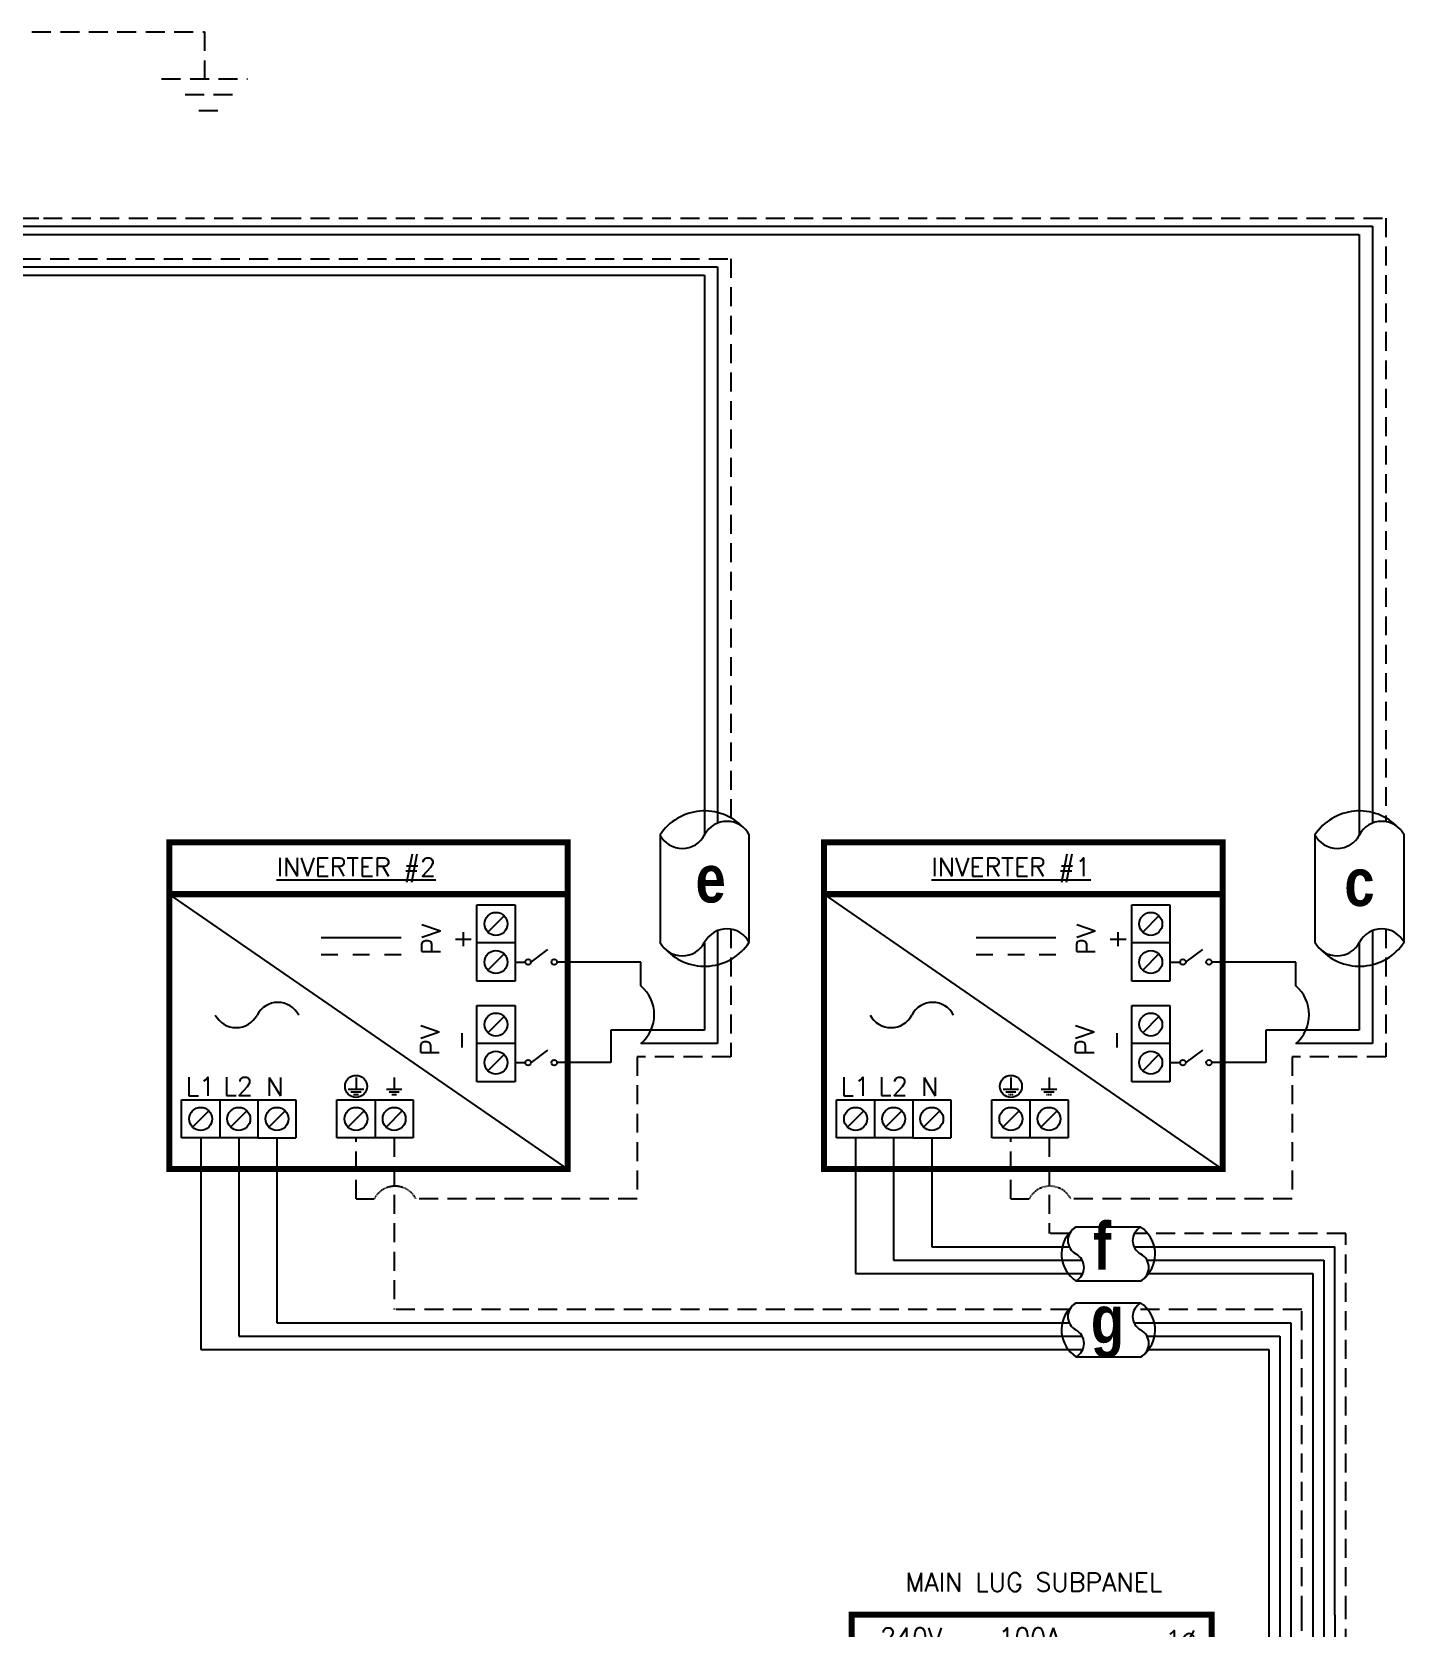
# Model space of a CAD drawing. Header units: feet. Extents: x 9873 to 10655, y 14552 to 15110.
# Drawn here: x 10383.9 to 10655.1, y 14789.4 to 15105.1 of the extents above; entities that cross this region are included whole.
import ezdxf

# ---------------------------------------------------------------- set-up
doc = ezdxf.new("R2010")
doc.units = ezdxf.units.FT
doc.header["$MEASUREMENT"] = 0
doc.linetypes.add('HIDDEN', pattern=[0.375, 0.25, -0.125])
for name, color, linetype in [('ONE LINE BLOCKS', 7, 'Continuous'), ('TABLES', 7, 'Continuous'), ('TEXT', 7, 'Continuous'), ('Z - TITLEBLOCK TXT', 7, 'Continuous')]:
    doc.layers.add(name, color=color, linetype=linetype)
doc.styles.add('ONE LINE TXT', font='techb___.ttf')
doc.styles.get("Standard").update_dxf_attribs({"font": 'simplex.shx'})

# ---------------------------------------------------------------- blocks, each defined once
blk = doc.blocks.new('*U13')
at = {"layer": 'ONE LINE BLOCKS', "linetype": 'Continuous'}
h = blk.add_hatch(color=1, dxfattribs=at)
h.dxf.hatch_style = 1
edge = h.paths.add_edge_path()
edge.add_arc((52.27, 61.39), 0.291, 0, 360)
h = blk.add_hatch(color=1, dxfattribs=at)
h.dxf.hatch_style = 1
edge = h.paths.add_edge_path()
edge.add_arc((58.94, 61.39), 0.291, 0, 360)
h = blk.add_hatch(color=1, dxfattribs=at)
h.dxf.hatch_style = 1
edge = h.paths.add_edge_path()
edge.add_arc((52.27, 58.01), 0.291, 0, 360)
h = blk.add_hatch(color=1, dxfattribs=at)
h.dxf.hatch_style = 1
edge = h.paths.add_edge_path()
edge.add_arc((58.94, 58.01), 0.291, 0, 360)
h = blk.add_hatch(color=1, dxfattribs=at)
h.dxf.hatch_style = 1
edge = h.paths.add_edge_path()
edge.add_arc((52.27, 46.83), 0.291, 0, 360)
h = blk.add_hatch(color=1, dxfattribs=at)
h.dxf.hatch_style = 1
edge = h.paths.add_edge_path()
edge.add_arc((58.94, 46.83), 0.291, 0, 360)
h = blk.add_hatch(color=1, dxfattribs=at)
h.dxf.hatch_style = 1
edge = h.paths.add_edge_path()
edge.add_arc((52.27, 43.45), 0.291, 0, 360)
h = blk.add_hatch(color=1, dxfattribs=at)
h.dxf.hatch_style = 1
edge = h.paths.add_edge_path()
edge.add_arc((58.94, 43.45), 0.291, 0, 360)
at = {"color": 7, "linetype": 'Continuous'}
for p, q in [((102.48, 74.03), (102.48, 61.39)), ((111.18, 74.03), (111.18, 46.83)), ((48.07, 61.39), (39.41, 61.39)), ((39.41, 61.39), (39.41, 46.83)), ((102.48, 61.39), (63.14, 61.39)), ((29, 46.83), (13.32, 46.83)), ((13.32, 46.83), (13.32, 9.66)), ((48.07, 46.83), (37.24, 46.83)), ((111.18, 46.83), (63.14, 46.83)), ((13.32, 9.66), (0, 9.66))]:
    blk.add_line(p, q, dxfattribs=at)
at = {"color": 10, "linetype": 'Continuous'}
for p, q in [((104.66, 74.03), (104.66, 58.01)), ((113.36, 74.03), (113.36, 43.45)), ((33.12, 43.45), (33.12, 58.01)), ((35.29, 58.01), (33.12, 58.01)), ((43.53, 58.01), (48.07, 58.01)), ((104.66, 58.01), (63.14, 58.01)), ((33.12, 43.45), (16.61, 43.45)), ((16.61, 6.49), (16.61, 43.45)), ((33.12, 43.45), (48.07, 43.45)), ((113.36, 43.45), (63.14, 43.45)), ((16.61, 6.49), (0, 6.49))]:
    blk.add_line(p, q, dxfattribs=at)
at = {"color": 253, "linetype": 'Continuous'}
for p, q in [((106.83, 74.03), (106.83, 48.32)), ((115.53, 74.03), (115.53, 28.42)), ((106.83, 39.76), (106.83, 32.77)), ((106.83, 32.77), (89.53, 32.77)), ((115.53, 28.42), (89.53, 28.42)), ((101.87, 11.02), (89.53, 11.02)), ((101.87, 5), (101.87, 11.02)), ((13.32, 3.45), (0, 3.45)), ((13.32, -3.56), (13.32, 3.45)), ((101.87, -3.56), (13.32, -3.56))]:
    blk.add_line(p, q, dxfattribs=at)
at = {"color": 10, "linetype": 'Continuous'}
blk.add_arc((39.41, 55.85), 4.65, 27.6639, 152.3361, dxfattribs=at)
at = {"color": 7, "linetype": 'Continuous'}
blk.add_arc((33.12, 44.67), 4.65, 27.6639, 152.3361, dxfattribs=at)
at = {"color": 253, "linetype": 'Continuous'}
for centre in [(110.41, 44.04), (105.44, 0.72)]:
    blk.add_arc(centre, 5.58, 129.9215, 230.0785, dxfattribs=at)
at = {"layer": 'ONE LINE BLOCKS', "lineweight": 50}
blk.add_line((20.02, 65.33), (91.19, 65.33), dxfattribs=at)
at = {"layer": 'ONE LINE BLOCKS', "lineweight": 50, "const_width": 1.19}
blk.add_lwpolyline([(20.02, 6.67), (20.02, 74.03), (91.19, 74.03), (91.19, 6.67)], close=True, dxfattribs=at)
at = {"layer": 'TEXT', "color": 92, "linetype": 'HIDDEN', "ltscale": 15}
for p, q in [((109.01, 48.32), (109.01, 74.03)), ((117.71, 0), (117.71, 74.03)), ((109.01, 32.7), (109.01, 39.76)), ((109.01, 2.18), (109.01, 24.14)), ((26.29, 19.65), (57.58, 19.65)), ((57.58, 2.18), (57.58, 19.65)), ((26.29, 15.3), (55.38, 15.3)), ((55.38, 0), (55.38, 15.3)), ((34.13, 10.94), (26.29, 10.94)), ((34.13, 0), (34.13, 10.94)), ((9.01, 0), (0, 0)), ((34.13, 0), (17.25, 0)), ((55.38, 0), (117.71, 0)), ((57.58, 2.18), (109.01, 2.18))]:
    blk.add_line(p, q, dxfattribs=at)
at = {"layer": 'TEXT', "color": 92, "linetype": 'HIDDEN', "flags": 128}
for points in [[(29.4, 34.92), (29.4, 31.42)], [(27.06, 31.42), (31.74, 31.42)], [(30.93, 30.55), (27.87, 30.55)], [(30.12, 29.68), (28.68, 29.68)]]:
    blk.add_lwpolyline(points, dxfattribs=at)
at = {"layer": 'TEXT', "color": 92, "linetype": 'Continuous', "ltscale": 4}
for centre in [(112.48, 44.04), (112.48, 28.42)]:
    blk.add_arc(centre, 5.51, 129.059, 230.941, dxfattribs=at)
at = {"layer": 'TEXT', "color": 92, "linetype": 'HIDDEN', "ltscale": 0.3}
blk.add_arc((13.13, -2.16), 4.65, 27.6639, 152.3361, dxfattribs=at)
at = {"layer": 'Z - TITLEBLOCK TXT', "color": 1, "linetype": 'Continuous'}
for p, q in [((21.75, 8.35), (21.75, 35.29)), ((21.75, 35.29), (26.29, 35.29)), ((26.29, 35.29), (26.29, 8.35)), ((84.99, 8.42), (84.99, 35.37)), ((84.99, 35.37), (89.53, 35.37)), ((89.53, 35.37), (89.53, 8.42)), ((26.29, 8.35), (21.75, 8.35)), ((89.53, 8.42), (84.99, 8.42))]:
    blk.add_line(p, q, dxfattribs=at)
at = {"layer": 'Z - TITLEBLOCK TXT', "color": 4, "linetype": 'Continuous'}
for p, q in [((24.81, 33.48), (23.24, 31.91)), ((88.04, 33.56), (86.47, 31.98)), ((24.81, 29.13), (23.24, 27.56)), ((88.04, 29.2), (86.47, 27.63)), ((24.81, 24.78), (23.24, 23.21)), ((88.04, 24.85), (86.47, 23.28)), ((24.81, 20.43), (23.24, 18.86)), ((88.04, 20.5), (86.47, 18.93)), ((24.81, 16.08), (23.24, 14.51)), ((88.04, 16.15), (86.47, 14.58)), ((24.81, 11.73), (23.24, 10.16)), ((88.04, 11.8), (86.47, 10.23))]:
    blk.add_line(p, q, dxfattribs=at)
at = {"layer": 'Z - TITLEBLOCK TXT', "color": 1, "linetype": 'Continuous', "flags": 128}
for points in [[(48.07, 61.39), (52.27, 61.39)], [(48.07, 61.39), (52.27, 61.39)], [(58.94, 61.39), (63.14, 61.39)], [(48.07, 58.01), (52.27, 58.01)], [(48.07, 58.01), (52.27, 58.01)], [(58.94, 58.01), (63.14, 58.01)], [(48.07, 46.83), (52.27, 46.83)], [(48.07, 46.83), (52.27, 46.83)], [(58.94, 46.83), (63.14, 46.83)], [(48.07, 43.45), (52.27, 43.45)], [(48.07, 43.45), (52.27, 43.45)], [(58.94, 43.45), (63.14, 43.45)]]:
    blk.add_lwpolyline(points, dxfattribs=at)
at = {"layer": 'Z - TITLEBLOCK TXT', "color": 1, "linetype": 'Continuous'}
for centre in [(52.27, 61.39), (58.94, 61.39), (52.27, 58.01), (58.94, 58.01), (52.27, 46.83), (58.94, 46.83), (52.27, 43.45), (58.94, 43.45)]:
    blk.add_circle(centre, 0.291, dxfattribs=at)
at = {"layer": 'Z - TITLEBLOCK TXT', "color": 4, "linetype": 'Continuous'}
for centre in [(24.02, 32.7), (87.26, 32.77), (24.02, 28.35), (87.26, 28.42), (24.02, 24), (87.26, 24.07), (24.02, 19.65), (87.26, 19.72), (24.02, 15.3), (87.26, 15.37), (24.02, 10.94), (87.26, 11.02)]:
    blk.add_circle(centre, 1.11, dxfattribs=at)
at = {"layer": 'Z - TITLEBLOCK TXT', "color": 1, "linetype": 'Continuous'}
for centre in [(55.6, 60.19), (55.6, 56.81), (55.6, 45.63), (55.6, 42.25)]:
    blk.add_arc(centre, 3.93, 40.3392, 139.6608, dxfattribs=at)
at = {"layer": 'TABLES', "color": 1, "linetype": 'Continuous'}
for p in [(47.57, 52.77), (47.57, 38.21)]:
    blk.add_text('2p##A', height=3.658, dxfattribs=at).set_placement(p)
at = {"layer": 'TABLES', "color": 4, "linetype": 'Continuous'}
blk.add_text('ISOLATED NEUTRAL', height=1.8743, rotation=90, dxfattribs=at).set_placement((84.33, 8.78))
at = {"layer": 'TEXT', "color": 1, "attachment_point": 5}
for s, width, gutter_width, insert, char_height in [('MAIN LUG SUBPANEL ', 62.3984, 7.17, (56.06, 80.46), 3.6576), ('240V', 0.1481, 0.75, (31.81, 69.58), 3.658), ('100A', 0.1481, 0.75, (55.19, 69.58), 3.658), ('1∅', 0.1481, 0.75, (85.17, 69.07), 3.658)]:
    blk.add_mtext_dynamic_manual_height_columns(s, width=width, gutter_width=gutter_width, heights=[0], dxfattribs=dict(at, insert=insert, char_height=char_height))

msp = doc.modelspace()

# ---------------------------------------------------------------- linework, layer by layer
at = {"color": 7, "linetype": 'Continuous'}
for p, q in [((10357.45, 15066.63), (10385.96, 15066.63)), ((10385.96, 15066.63), (10433.36, 15066.63)), ((10433.36, 15066.63), (10648.88, 15066.63)), ((10648.88, 15066.63), (10648.88, 14948.59)), ((10433.36, 15058.59), (10519.45, 15058.59)), ((10519.45, 15058.59), (10519.45, 14948.59)), ((10508.07, 14946.28), (10508.07, 14925.03)), ((10525.69, 14925.03), (10525.69, 14946.28)), ((10637.5, 14946.28), (10637.5, 14925.03)), ((10655.13, 14925.03), (10655.13, 14946.28)), ((10519.45, 14927.35), (10519.45, 14905.01)), ((10648.88, 14927.35), (10648.88, 14905.01)), ((10504.28, 14921.13), (10487.69, 14921.13)), ((10504.28, 14916.41), (10504.28, 14921.13)), ((10633.71, 14921.13), (10617.12, 14921.13)), ((10633.71, 14916.41), (10633.71, 14921.13)), ((10519.45, 14905.01), (10504.28, 14905.01)), ((10648.88, 14905.01), (10633.71, 14905.01)), ((10417.28, 14886.34), (10417.28, 14844.52)), ((10546.71, 14886.34), (10546.71, 14859.55)), ((10603.09, 14868.71), (10590.27, 14868.71)), ((10546.71, 14859.55), (10591.64, 14859.55)), ((10590.27, 14858.07), (10603.09, 14858.07)), ((10604.45, 14859.55), (10637.08, 14859.55)), ((10637.08, 14859.55), (10637.08, 14792.06)), ((10603.09, 14853.68), (10590.27, 14853.68)), ((10417.28, 14844.52), (10591.64, 14844.52)), ((10590.27, 14843.05), (10603.09, 14843.05)), ((10604.45, 14844.52), (10628.38, 14844.52)), ((10628.38, 14844.52), (10628.38, 14792.06))]:
    msp.add_line(p, q, dxfattribs=at)
at = {"color": 253, "linetype": 'Continuous'}
for p, q in [((10357.45, 15065.02), (10385.11, 15065.02)), ((10385.11, 15065.02), (10433.36, 15065.02)), ((10433.36, 15065.02), (10646.26, 15065.02)), ((10646.26, 15065.02), (10646.26, 14946.18)), ((10380.85, 15056.98), (10433.36, 15056.98)), ((10433.36, 15056.98), (10516.83, 15056.98)), ((10516.83, 15056.98), (10516.83, 14946.18)), ((10516.83, 14924.93), (10516.83, 14907.63)), ((10646.26, 14924.93), (10646.26, 14907.63)), ((10516.83, 14907.63), (10498.37, 14907.63)), ((10498.37, 14907.63), (10498.37, 14901.24)), ((10646.26, 14907.63), (10627.8, 14907.63)), ((10627.8, 14907.63), (10627.8, 14901.24)), ((10498.37, 14901.24), (10487.69, 14901.24)), ((10627.8, 14901.24), (10617.12, 14901.24)), ((10432.35, 14886.34), (10432.35, 14849.78)), ((10561.78, 14886.34), (10561.78, 14864.81)), ((10561.78, 14864.81), (10588.93, 14864.81)), ((10601.75, 14864.81), (10641.43, 14864.81)), ((10641.43, 14792.06), (10641.43, 14864.81)), ((10432.35, 14849.78), (10588.93, 14849.78)), ((10601.75, 14849.78), (10632.73, 14849.78)), ((10632.73, 14849.78), (10632.73, 14792.06))]:
    msp.add_line(p, q, dxfattribs=at)
msp.add_line((10381.06, 15058.59), (10433.36, 15058.59))
at = {"color": 10, "linetype": 'Continuous'}
for p, q in [((10424.81, 14886.34), (10424.81, 14847.15)), ((10554.24, 14886.34), (10554.24, 14862.18)), ((10554.24, 14862.18), (10591.51, 14862.18)), ((10604.32, 14862.18), (10639.26, 14862.18)), ((10639.26, 14862.18), (10639.26, 14792.06)), ((10424.81, 14847.15), (10591.51, 14847.15)), ((10604.32, 14847.15), (10630.56, 14847.15)), ((10630.56, 14847.15), (10630.56, 14792.06))]:
    msp.add_line(p, q, dxfattribs=at)
at = {"color": 7, "linetype": 'Continuous'}
for centre, radius, start, end in [((10516.88, 14940.43), 10.58, 43.9732, 146.4265), ((10646.31, 14940.43), 10.58, 43.9732, 146.4265), ((10516.88, 14930.88), 10.58, 223.9732, 326.4265), ((10646.31, 14930.88), 10.58, 223.9732, 326.4265), ((10593.8, 14863.39), 6.38, 133.9732, 236.4265), ((10599.56, 14863.39), 6.38, 313.9732, 56.4265), ((10593.8, 14848.37), 6.38, 133.9732, 236.4265), ((10599.56, 14848.37), 6.38, 313.9732, 56.4265)]:
    msp.add_arc(centre, radius, start, end, dxfattribs=at)
at = {"layer": 'ONE LINE BLOCKS', "lineweight": 50, "const_width": 1.19}
for points in [[(10411.06, 14880.18), (10411.06, 14944.83), (10489.83, 14944.83), (10489.83, 14880.18)], [(10411.06, 14934.55), (10411.06, 14944.83), (10489.83, 14944.83), (10489.83, 14934.55)], [(10540.49, 14880.18), (10540.49, 14944.83), (10619.26, 14944.83), (10619.26, 14880.18)], [(10540.49, 14934.55), (10540.49, 14944.83), (10619.26, 14944.83), (10619.26, 14934.55)]]:
    msp.add_lwpolyline(points, close=True, dxfattribs=at)
at = {"layer": 'TEXT', "color": 92, "linetype": 'HIDDEN', "ltscale": 15}
for p, q in [((10383.92, 15105.07), (10418.04, 15105.07)), ((10418.04, 15105.07), (10418.04, 15095.78)), ((10364.69, 15068.24), (10386.18, 15068.24)), ((10386.18, 15068.24), (10433.36, 15068.24)), ((10433.36, 15068.24), (10651.5, 15068.24)), ((10651.5, 15068.24), (10651.5, 14948.88)), ((10381.88, 15060.2), (10433.36, 15060.2)), ((10433.36, 15060.2), (10522.07, 15060.2)), ((10522.07, 15060.2), (10522.07, 14948.88)), ((10522.07, 14927.64), (10522.07, 14902.39)), ((10651.5, 14927.64), (10651.5, 14902.39)), ((10522.07, 14902.39), (10503.56, 14902.39)), ((10503.56, 14902.39), (10503.56, 14874.31)), ((10651.5, 14902.39), (10632.99, 14902.39)), ((10632.99, 14902.39), (10632.99, 14874.31)), ((10447.98, 14874.31), (10447.98, 14886.34)), ((10455.52, 14886.34), (10455.52, 14852.41)), ((10577.42, 14874.31), (10577.42, 14886.34)), ((10584.95, 14886.34), (10584.95, 14867.44)), ((10447.98, 14874.31), (10451.59, 14874.31)), ((10503.56, 14874.31), (10459.82, 14874.31)), ((10577.42, 14874.31), (10581.02, 14874.31)), ((10632.99, 14874.31), (10589.26, 14874.31)), ((10589.01, 14867.44), (10584.95, 14867.44)), ((10643.61, 14867.44), (10601.82, 14867.44)), ((10643.61, 14792.06), (10643.61, 14867.44)), ((10589.01, 14852.41), (10455.52, 14852.41)), ((10634.91, 14852.41), (10601.82, 14852.41)), ((10634.91, 14792.06), (10634.91, 14852.41))]:
    msp.add_line(p, q, dxfattribs=at)
at = {"layer": 'TEXT', "color": 92, "linetype": 'HIDDEN', "ltscale": 15, "flags": 128}
for points in [[(10409.55, 15095.78), (10426.52, 15095.78)], [(10423.58, 15092.63), (10412.49, 15092.63)], [(10420.64, 15089.49), (10415.43, 15089.49)]]:
    msp.add_lwpolyline(points, dxfattribs=at)
at = {"layer": 'TEXT', "color": 92, "linetype": 'Continuous', "flags": 128}
for points in [[(10446.45, 14895.99), (10449.52, 14895.99)], [(10447.98, 14898.29), (10447.98, 14895.99)], [(10453.98, 14895.99), (10457.05, 14895.99)], [(10455.52, 14898.29), (10455.52, 14895.99)], [(10575.88, 14895.99), (10578.95, 14895.99)], [(10577.42, 14898.29), (10577.41, 14895.99)], [(10583.41, 14895.99), (10586.48, 14895.99)], [(10584.95, 14898.29), (10584.95, 14895.99)], [(10448.99, 14895.42), (10446.98, 14895.42)], [(10448.45, 14894.85), (10447.51, 14894.85)], [(10456.52, 14895.42), (10454.51, 14895.42)], [(10455.99, 14894.85), (10455.05, 14894.85)], [(10578.42, 14895.42), (10576.41, 14895.42)], [(10585.95, 14895.42), (10583.94, 14895.42)]]:
    msp.add_lwpolyline(points, dxfattribs=at)
at = {"layer": 'TEXT', "color": 92, "linetype": 'HIDDEN', "flags": 128}
for points in [[(10577.89, 14894.85), (10576.94, 14894.85)], [(10585.42, 14894.85), (10584.48, 14894.85)]]:
    msp.add_lwpolyline(points, dxfattribs=at)
at = {"layer": 'TEXT', "color": 92, "linetype": 'Continuous'}
for centre in [(10447.98, 14896.54), (10577.42, 14896.54)]:
    msp.add_circle(centre, 2.17, dxfattribs=at)
at = {"layer": 'TEXT', "color": 92, "linetype": 'HIDDEN', "ltscale": 0.3}
for centre in [(10455.7, 14872.15), (10585.14, 14872.15)]:
    msp.add_arc(centre, 4.65, 27.6639, 152.3361, dxfattribs=at)
at = {"layer": 'Z - TITLEBLOCK TXT', "color": 7, "linetype": 'Continuous'}
for p, q in [((10489.83, 14880.18), (10411.06, 14934.55)), ((10619.26, 14880.18), (10540.49, 14934.55)), ((10456.88, 14925.94), (10441.12, 14925.94)), ((10586.31, 14925.94), (10570.55, 14925.94)), ((10444.41, 14922.53), (10441.12, 14922.53)), ((10450.65, 14922.53), (10447.35, 14922.53)), ((10456.88, 14922.53), (10453.59, 14922.53)), ((10573.84, 14922.53), (10570.55, 14922.53)), ((10580.08, 14922.53), (10576.78, 14922.53)), ((10586.31, 14922.53), (10583.02, 14922.53))]:
    msp.add_line(p, q, dxfattribs=at)
at = {"layer": 'Z - TITLEBLOCK TXT', "color": 1, "linetype": 'Continuous'}
for p, q in [((10471.88, 14917.36), (10471.88, 14932.43)), ((10471.88, 14932.43), (10479.41, 14932.43)), ((10471.88, 14917.36), (10471.88, 14932.43)), ((10479.41, 14932.43), (10479.41, 14917.36)), ((10479.41, 14932.43), (10479.41, 14924.9)), ((10601.31, 14917.36), (10601.31, 14932.43)), ((10601.31, 14932.43), (10608.84, 14932.43)), ((10601.31, 14917.36), (10601.31, 14932.43)), ((10608.84, 14932.43), (10608.84, 14917.36)), ((10608.84, 14932.43), (10608.84, 14924.9)), ((10479.41, 14924.9), (10471.88, 14924.9)), ((10608.84, 14924.9), (10601.31, 14924.9)), ((10479.41, 14921.13), (10481.45, 14921.13)), ((10485.84, 14923.59), (10482.58, 14921.15)), ((10608.84, 14921.13), (10610.88, 14921.13)), ((10615.27, 14923.59), (10612.01, 14921.15)), ((10479.41, 14917.36), (10471.88, 14917.36)), ((10608.84, 14917.36), (10601.31, 14917.36)), ((10471.88, 14897.47), (10471.88, 14912.54)), ((10471.88, 14912.54), (10479.41, 14912.54)), ((10479.41, 14912.54), (10479.41, 14905)), ((10601.31, 14897.47), (10601.31, 14912.54)), ((10601.31, 14912.54), (10608.84, 14912.54)), ((10608.84, 14912.54), (10608.84, 14905)), ((10479.41, 14905), (10471.88, 14905)), ((10479.41, 14905), (10479.41, 14897.47)), ((10485.84, 14903.7), (10482.58, 14901.25)), ((10608.84, 14905), (10601.31, 14905)), ((10608.84, 14905), (10608.84, 14897.47)), ((10615.27, 14903.7), (10612.01, 14901.25)), ((10479.41, 14901.24), (10481.45, 14901.24)), ((10608.84, 14901.24), (10610.88, 14901.24)), ((10479.41, 14897.47), (10471.88, 14897.47)), ((10608.84, 14897.47), (10601.31, 14897.47)), ((10413.51, 14893.88), (10428.58, 14893.88)), ((10413.51, 14886.34), (10413.51, 14893.88)), ((10413.51, 14893.88), (10421.04, 14893.88)), ((10421.04, 14893.88), (10421.04, 14886.34)), ((10428.58, 14893.88), (10428.58, 14886.34)), ((10428.58, 14893.88), (10436.11, 14893.88)), ((10436.11, 14893.88), (10436.11, 14886.34)), ((10444.22, 14893.88), (10459.29, 14893.88)), ((10444.22, 14886.34), (10444.22, 14893.88)), ((10444.22, 14893.88), (10451.75, 14893.88)), ((10451.75, 14893.88), (10451.75, 14886.34)), ((10459.29, 14893.88), (10459.29, 14886.34)), ((10542.94, 14893.88), (10558.01, 14893.88)), ((10542.94, 14886.34), (10542.94, 14893.88)), ((10542.94, 14893.88), (10550.48, 14893.88)), ((10550.48, 14893.88), (10550.48, 14886.34)), ((10558.01, 14893.88), (10558.01, 14886.34)), ((10558.01, 14893.88), (10565.54, 14893.88)), ((10565.54, 14893.88), (10565.54, 14886.34)), ((10573.65, 14893.88), (10588.72, 14893.88)), ((10573.65, 14886.34), (10573.65, 14893.88)), ((10573.65, 14893.88), (10581.18, 14893.88)), ((10581.18, 14893.88), (10581.18, 14886.34)), ((10588.72, 14893.88), (10588.72, 14886.34)), ((10428.58, 14886.34), (10413.51, 14886.34)), ((10428.58, 14886.34), (10436.11, 14886.34)), ((10459.29, 14886.34), (10444.22, 14886.34)), ((10558.01, 14886.34), (10542.94, 14886.34)), ((10558.01, 14886.34), (10565.54, 14886.34)), ((10588.72, 14886.34), (10573.65, 14886.34))]:
    msp.add_line(p, q, dxfattribs=at)
at = {"layer": 'Z - TITLEBLOCK TXT', "color": 4, "linetype": 'Continuous'}
for p, q in [((10477.25, 14930.27), (10474.04, 14927.06)), ((10606.68, 14930.27), (10603.47, 14927.06)), ((10477.25, 14922.74), (10474.04, 14919.53)), ((10606.68, 14922.74), (10603.47, 14919.53)), ((10477.25, 14910.38), (10474.04, 14907.16)), ((10606.68, 14910.38), (10603.47, 14907.16)), ((10477.25, 14902.84), (10474.04, 14899.63)), ((10606.68, 14902.84), (10603.47, 14899.63)), ((10418.88, 14891.72), (10415.67, 14888.5)), ((10426.42, 14891.72), (10423.2, 14888.5)), ((10433.95, 14891.72), (10430.74, 14888.5)), ((10449.59, 14891.72), (10446.38, 14888.5)), ((10457.13, 14891.72), (10453.91, 14888.5)), ((10548.32, 14891.72), (10545.1, 14888.5)), ((10555.85, 14891.72), (10552.64, 14888.5)), ((10563.38, 14891.72), (10560.17, 14888.5)), ((10579.02, 14891.72), (10575.81, 14888.5)), ((10586.56, 14891.72), (10583.34, 14888.5))]:
    msp.add_line(p, q, dxfattribs=at)
for centre in [(10475.64, 14928.67), (10605.07, 14928.67), (10475.64, 14921.13), (10605.07, 14921.13), (10475.64, 14908.77), (10605.07, 14908.77), (10475.64, 14901.24), (10605.07, 14901.24), (10417.28, 14890.11), (10424.81, 14890.11), (10432.35, 14890.11), (10447.98, 14890.11), (10455.52, 14890.11), (10546.71, 14890.11), (10554.24, 14890.11), (10561.78, 14890.11), (10577.42, 14890.11), (10584.95, 14890.11)]:
    msp.add_circle(centre, 2.27, dxfattribs=at)
at = {"layer": 'Z - TITLEBLOCK TXT', "color": 1, "linetype": 'Continuous'}
for centre in [(10481.99, 14921.13), (10487.15, 14921.13), (10611.42, 14921.13), (10616.58, 14921.13), (10481.99, 14901.24), (10487.15, 14901.24), (10611.42, 14901.24), (10616.58, 14901.24)]:
    msp.add_circle(centre, 0.541, dxfattribs=at)
at = {"layer": 'Z - TITLEBLOCK TXT', "linetype": 'Continuous'}
for centre, radius, start, end in [((10512.47, 14948.59), 4.98, 207.6639, 332.3361), ((10521.29, 14943.97), 4.98, 27.6639, 152.3361), ((10641.91, 14948.59), 4.98, 207.6639, 332.3361), ((10650.72, 14943.97), 4.98, 27.6639, 152.3361), ((10521.29, 14922.72), 4.98, 27.6639, 152.3361), ((10650.72, 14922.72), 4.98, 27.6639, 152.3361), ((10512.47, 14927.34), 4.98, 207.6639, 332.3361), ((10641.91, 14927.34), 4.98, 207.6639, 332.3361), ((10499.51, 14910.71), 7.43, 309.9338, 50.0662), ((10628.94, 14910.71), 7.43, 309.9338, 50.0662), ((10432.53, 14908.49), 4.65, 27.6639, 152.3361), ((10561.96, 14908.49), 4.65, 27.6639, 152.3361), ((10424.29, 14912.81), 4.65, 207.6639, 332.3361), ((10553.73, 14912.81), 4.65, 207.6639, 332.3361), ((10591.67, 14866.05), 3, 117.6639, 242.3361), ((10604.48, 14866.05), 3, 117.6639, 242.3361), ((10588.88, 14860.73), 3, 297.6639, 62.3361), ((10601.69, 14860.73), 3, 297.6639, 62.3361), ((10591.67, 14851.02), 3, 117.6639, 242.3361), ((10604.48, 14851.02), 3, 117.6639, 242.3361), ((10588.88, 14845.71), 3, 297.6639, 62.3361), ((10601.69, 14845.71), 3, 297.6639, 62.3361)]:
    msp.add_arc(centre, radius, start, end, dxfattribs=at)

# ---------------------------------------------------------------- block references
msp.add_blockref('*U13', (10525.9, 14718.03))

# ---------------------------------------------------------------- texts
at = {"layer": 'TABLES', "color": 1, "linetype": 'Continuous'}
for s, p in [('%%UINVERTER #2', (10432.27, 14938.09)), ('%%UINVERTER #1', (10561.7, 14938.09))]:
    msp.add_text(s, height=3.6576, dxfattribs=at).set_placement(p)
at = {"layer": 'TEXT', "color": 1, "char_height": 3.658, "attachment_point": 5, "rotation": 90}
for s, width, insert in [('PV +', 2.8378, (10465.88, 14925.65)), ('PV +', 2.8378, (10595.31, 14925.65)), ('PV -', 2.8013, (10465.66, 14905.67)), ('PV -', 2.8013, (10595.09, 14905.67))]:
    msp.add_mtext_dynamic_manual_height_columns(s, width=width, gutter_width=0.75, heights=[0], dxfattribs=dict(at, insert=insert))
at = {"layer": 'TEXT', "color": 1, "attachment_point": 5}
for s, insert, char_height in [('L1', (10417.22, 14896.52), 3.658), ('L2', (10424.68, 14896.55), 3.658), ('N', (10431.93, 14896.49), 3.66), ('L1', (10546.65, 14896.52), 3.658), ('L2', (10554.11, 14896.55), 3.658), ('N', (10561.36, 14896.49), 3.66)]:
    msp.add_mtext_dynamic_manual_height_columns(s, width=0.1481, gutter_width=0.75, heights=[0], dxfattribs=dict(at, insert=insert, char_height=char_height))
at = {"layer": 'Z - TITLEBLOCK TXT', "color": 1, "linetype": 'Continuous', "char_height": 9.3833, "attachment_point": 1, "style": 'ONE LINE TXT'}
for s, insert in [('{\\W1;\\C256;e}', (10515.08, 14942.29)), ('{\\W1;\\C256;c}', (10643.32, 14941.6)), ('{\\W1;\\C256;f}', (10593.68, 14869.7)), ('{\\W1;\\C256;g}', (10593.22, 14855.12))]:
    msp.add_mtext_dynamic_manual_height_columns(s, width=0.1385, gutter_width=2.13, heights=[0], dxfattribs=dict(at, insert=insert))

doc.saveas('drawing.dxf')
